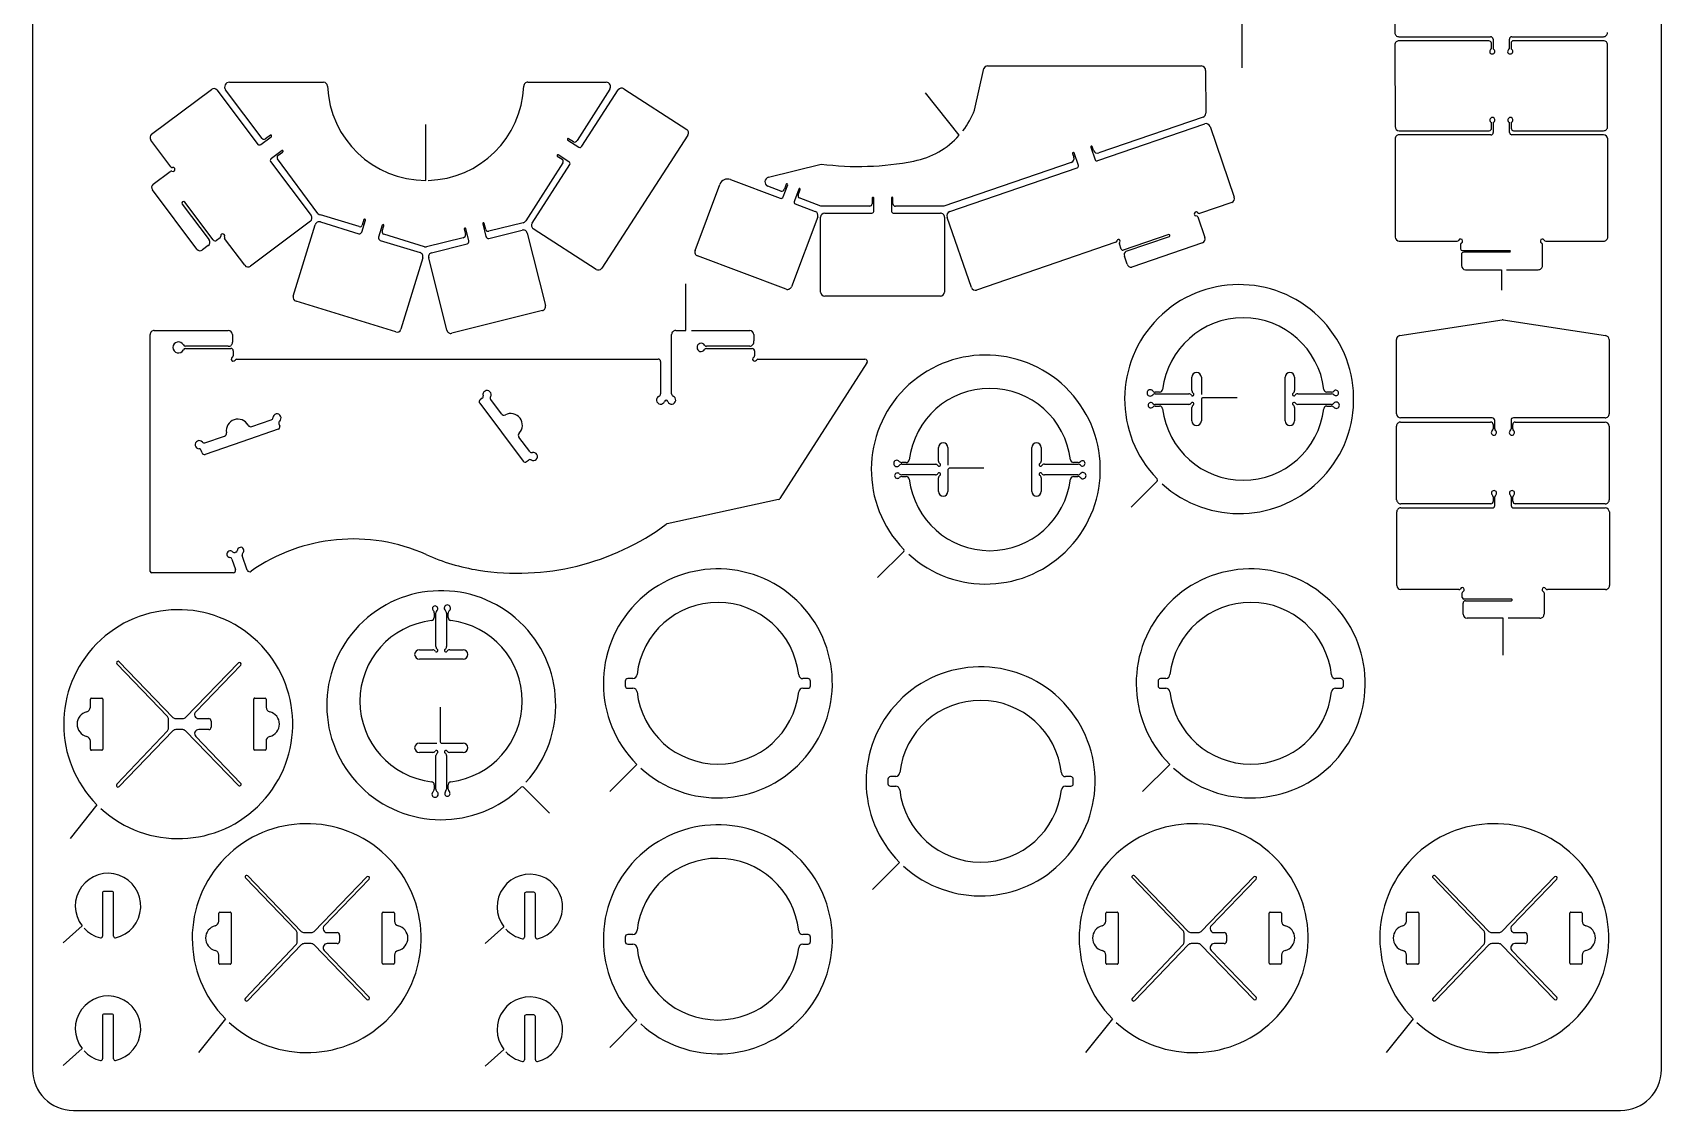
# Model space of a CAD drawing. Extents: x 0 to 199, y 0 to 282.
# Drawn here: x 0 to 199.2, y 0 to 131.8 of the extents above; entities that cross this region are included whole.
import ezdxf

# ---------------------------------------------------------------- set-up
doc = ezdxf.new("R2010")
doc.units = 0
doc.layers.add('WHITE', color=7, linetype='CONTINUOUS')

msp = doc.modelspace()

# ---------------------------------------------------------------- linework, layer by layer
at = {"layer": 'WHITE', "color": 7, "linetype": 'CONTINUOUS'}
for p, q in [((199.15, 5), (199.15, 280.862)), ((0, 276.862), (0, 5)), ((166.545, 140.875), (166.56, 131.804)), ((147.838, 133.62), (147.838, 127.501)), ((166.562, 130.304), (166.577, 120.304)), ((167.06, 131.305), (178.261, 131.305)), ((178.062, 130.805), (167.062, 130.805)), ((178.363, 129.805), (178.362, 130.506)), ((178.561, 131.006), (178.563, 129.805)), ((180.563, 129.805), (180.561, 131.005)), ((180.762, 130.505), (180.763, 129.805)), ((180.861, 131.305), (192.06, 131.305)), ((192.062, 130.805), (181.062, 130.805)), ((192.577, 120.306), (192.562, 130.306)), ((116.768, 127.728), (142.922, 127.728)), ((24.059, 125.728), (35.569, 125.728)), ((60.549, 125.728), (70.139971, 125.727253)), ((115.173, 122.323), (116.3, 127.403)), ((143.422, 127.153), (143.446, 121.939)), ((14.554, 119.368), (21.874, 124.858)), ((22.574, 124.758), (27.539, 118.138)), ((28.054, 118.868), (23.599, 124.808)), ((70.559, 124.881), (66.567, 118.612)), ((67.15, 117.909), (71.604296, 124.793457)), ((72.296, 124.941), (79.976, 119.972)), ((113.301704, 119.247264), (109.179, 124.439)), ((48.074, 113.728), (48.074, 120.546)), ((130.257805, 116.150374), (143.325, 120.641)), ((143.109, 121.466), (130.355, 117.082)), ((143.961, 120.331), (146.93, 111.676)), ((167.077, 119.805), (178.08, 119.805)), ((178.38, 120.105), (178.381, 120.805)), ((178.581, 120.805), (178.579, 119.605)), ((180.579, 119.606), (180.581, 120.805)), ((180.781, 120.805), (180.78, 120.106)), ((181.08, 119.805), (192.077, 119.805)), ((16.912, 115.39), (14.454, 118.668)), ((27.913501, 118.138499), (29.154, 119.068)), ((29.093729, 119.273921), (28.474, 118.808)), ((65.432, 118.663), (66.797, 117.78)), ((66.129, 118.45), (65.542, 118.83)), ((80.125, 119.28), (69.587, 102.993)), ((129.368, 117.8), (129.897, 116.263)), ((129.72, 117.392), (129.558, 117.865)), ((166.579, 118.804), (166.594, 106.804)), ((178.279, 119.305), (167.079, 119.305)), ((192.079, 119.305), (180.879, 119.305)), ((192.594, 106.806), (192.579, 118.806)), ((29.098579, 116.05777), (34.064, 109.438)), ((30.503729, 117.393921), (29.204, 116.418)), ((34.879, 109.666), (29.944, 116.348)), ((30.004, 116.768), (30.564, 117.188)), ((64.832, 115.895), (60.29, 108.774)), ((61.067, 108.506), (65.697, 115.662)), ((64.156, 116.69), (64.743, 116.31)), ((65.568, 116.014), (64.265, 116.857)), ((89.98, 114.117), (96.422, 115.728)), ((126.998, 115.928), (111.422, 110.578)), ((127.146, 117.036), (127.308412, 116.562799)), ((127.862433, 115.563798), (127.335, 117.101)), ((14.754, 113.268), (16.831, 114.826)), ((85.318, 113.828), (91.392, 111.55)), ((112.129, 109.918), (127.729, 115.28)), ((20.084, 105.328), (14.654, 112.568)), ((80.994, 105.144), (84.030672, 113.242123)), ((91.503, 112.417), (89.898756, 113.018383)), ((91.778, 111.726), (92.322, 113.178)), ((92.135, 113.248), (91.91506, 112.663237)), ((93.68, 112.669), (93.136, 111.216)), ((93.622, 111.943), (93.867, 112.599)), ((96.395, 110.582), (93.727, 111.583)), ((102.647, 111.578), (102.647, 110.878)), ((102.84686, 110.02798), (102.847, 111.578)), ((104.997, 111.578), (104.997, 110.028)), ((105.197, 110.878), (105.197, 111.578)), ((18.303586, 110.83644), (21.588586, 106.45644)), ((22.083, 106.453), (18.618, 111.073)), ((39.935, 108.074), (35.192, 109.533)), ((93.241, 110.857), (95.699, 109.935)), ((102.347, 110.578), (96.395, 110.582)), ((96.847, 109.728), (102.622, 109.728)), ((105.221858, 109.727021), (110.997, 109.728)), ((111.422, 110.578), (105.497, 110.578)), ((146.62, 111.041), (142.675, 109.685)), ((33.964, 108.738), (26.644, 103.248)), ((31.877, 99.567), (34.568, 108.313)), ((35.193, 108.644), (39.876, 107.203)), ((40.250086, 107.40128), (40.707, 108.883)), ((40.516, 108.941), (40.309719, 108.272087)), ((42.762, 108.25), (42.306, 106.769)), ((42.747, 107.522), (42.953, 108.191)), ((52.776, 107.786), (52.946, 107.107)), ((53.345059, 106.329764), (52.97, 107.834)), ((55.037762, 108.427941), (55.432, 106.852)), ((55.42, 107.725), (55.232, 108.477)), ((59.99, 108.558), (55.784, 107.507)), ((55.796, 106.634), (59.871, 107.652)), ((68.896, 102.845), (61.215249, 107.813839)), ((95.991, 109.291), (92.779, 100.725)), ((96.347, 100.078), (96.347, 109.228)), ((111.497, 109.228), (111.497, 100.078)), ((114.789, 100.628), (111.839, 109.21)), ((142.471, 109.268), (143.339412, 106.740799)), ((21.488586, 105.75644), (20.784, 105.228)), ((22.921, 106.706), (22.503, 106.393)), ((25.944, 103.348), (23.485, 106.625)), ((42.504, 106.394), (47.38, 104.894)), ((47.903, 105.622), (42.946, 107.147)), ((52.655, 106.725), (48.172, 105.615)), ((48.792, 104.883), (53.128, 105.967)), ((60.477, 107.288), (62.695764, 98.411941)), ((132.456, 106.172), (115.423799, 100.317588)), ((133.099, 105.309), (132.871873, 105.96761)), ((138.908917, 107.095331), (133.353, 105.185)), ((133.71307, 105.060813), (138.98507, 106.873813)), ((143.029, 106.106), (134.387928, 103.135215)), ((167.094, 106.305), (174.192, 106.305)), ((174.596, 105.902), (174.597, 105.355)), ((184.6, 103.306), (184.596, 105.902)), ((184.998, 106.305), (192.094, 106.305)), ((47.711, 104.269), (45.02, 95.523)), ((50.648, 95.4), (48.428, 104.276)), ((92.135, 100.432), (81.286, 104.5)), ((133.836, 103.474), (133.49707, 104.458813)), ((174.698, 104.655), (174.7, 103.304)), ((174.797, 105.155), (180.597, 105.155)), ((180.597, 104.955), (174.998, 104.955)), ((175.2, 102.805), (179.601, 102.805)), ((179.601, 102.805), (179.608, 100.293)), ((180.201, 102.805), (184.1, 102.805)), ((79.872, 95.372), (79.872, 101.062)), ((110.997, 99.578), (96.847, 99.578)), ((44.395, 95.192), (32.208, 98.942)), ((62.332, 97.805), (51.254, 95.036)), ((167.171, 94.749), (179.667, 96.671)), ((179.819, 96.671), (192.323, 94.748)), ((14.384, 65.922), (14.384, 94.872)), ((14.884, 95.372), (23.934, 95.372)), ((24.434, 94.872), (24.434, 93.939951)), ((78.134, 87.61362), (78.134, 94.872)), ((78.634, 95.372), (79.872, 95.372)), ((80.572, 95.372), (87.684, 95.372)), ((88.184, 94.872), (88.184, 94.089951)), ((166.762, 85.182), (166.747, 94.254)), ((192.747, 94.255), (192.762, 85.184)), ((23.934, 93.439951), (18.703229, 93.439951)), ((18.703229, 93.172), (24.234, 93.172)), ((24.534, 92.872), (24.532905, 92.275)), ((24.937, 91.872), (76.484, 91.872)), ((87.684, 93.439951), (82.414593, 93.439951)), ((82.414593, 93.172), (87.984, 93.172)), ((88.284, 92.872), (88.282905, 92.275)), ((88.687, 91.872), (101.764, 91.872)), ((76.784, 91.572), (76.784, 87.61362)), ((102.016, 91.409), (91.379912, 74.821057)), ((141.747883, 88.024329), (141.747883, 89.663329)), ((142.897883, 89.663329), (142.897883, 87.538329)), ((153.147883, 84.313329), (153.147883, 89.663329)), ((154.297883, 89.663329), (154.297883, 88.024329)), ((137.796883, 87.838329), (137.256316, 87.838329)), ((137.256316, 87.638329), (141.361883, 87.638329)), ((154.683883, 87.638329), (158.805632, 87.638329)), ((158.805696, 87.838367), (158.249883, 87.838329)), ((54.664, 86.482), (59.974, 79.402)), ((54.970704, 87.087028), (54.724, 86.902)), ((57.334, 85.172), (56.008972, 86.938704)), ((141.361883, 86.338329), (137.240134, 86.338329)), ((137.240134, 86.138329), (137.796883, 86.138329)), ((141.747883, 84.313329), (141.747883, 85.952329)), ((142.897883, 86.988329), (142.897883, 84.313329)), ((147.297883, 87.138329), (143.047883, 87.138329)), ((154.297883, 85.952329), (154.297883, 84.313329)), ((158.78945, 86.338329), (154.683883, 86.338329)), ((158.249883, 86.138329), (158.78945, 86.138329)), ((26.808884, 83.617338), (29.181204, 84.432493)), ((30.123675, 83.972158), (30.224026, 83.680249)), ((166.779, 74.682), (166.765, 83.682)), ((178.463, 84.683), (167.262, 84.683)), ((167.265, 84.183), (178.264, 84.183)), ((178.564, 83.884), (178.564759, 83.351983)), ((178.764719, 83.351501), (178.763, 84.384)), ((180.763, 84.383), (180.764718, 83.352021)), ((180.964759, 83.351538), (180.964, 83.883)), ((192.262, 84.683), (181.063, 84.683)), ((181.264, 84.183), (192.265, 84.183)), ((192.765, 83.684), (192.779, 74.684)), ((21.079793, 81.647514), (23.453, 82.463)), ((25.569691, 81.763893), (21.101155, 80.227089)), ((30.0378, 83.298997), (25.569691, 81.763893)), ((60.788877, 80.565183), (59.463, 82.332)), ((20.719883, 80.413249), (20.619527, 80.705173)), ((110.769177, 79.409392), (110.769177, 81.048392)), ((111.919177, 81.048392), (111.919177, 78.923392)), ((122.169177, 75.698392), (122.169177, 81.048392)), ((123.319177, 81.048392), (123.319177, 79.409392)), ((60.394, 79.342), (60.640704, 79.527028)), ((110.383177, 77.723392), (106.261428, 77.723392)), ((106.818177, 79.223392), (106.27761, 79.223392)), ((106.27761, 79.023392), (110.383177, 79.023392)), ((111.919177, 78.373392), (111.919177, 75.698392)), ((116.319177, 78.523392), (112.069177, 78.523392)), ((123.705177, 79.023392), (127.826926, 79.023392)), ((127.810744, 77.723392), (123.705177, 77.723392)), ((127.82699, 79.223431), (127.271177, 79.223392)), ((106.261428, 77.523392), (106.818177, 77.523392)), ((110.769177, 75.698392), (110.769177, 77.337392)), ((123.319177, 77.337392), (123.319177, 75.698392)), ((127.271177, 77.523392), (127.810744, 77.523392)), ((134.300883, 73.765329), (137.483287, 76.947733)), ((91.201, 74.693), (77.591, 71.736)), ((178.282, 74.183), (167.279, 74.183)), ((178.582759, 75.014016), (178.582, 74.483)), ((178.781, 73.983), (178.782719, 75.014499)), ((180.782718, 75.013979), (180.781, 73.984)), ((180.982, 74.484), (180.982759, 75.014463)), ((192.279, 74.183), (181.282, 74.183)), ((166.797, 64.182), (166.782, 73.182)), ((167.282, 73.683), (178.481, 73.683)), ((181.081, 73.683), (192.282, 73.683)), ((192.782, 73.184), (192.797, 64.184)), ((24.838756, 68.257807), (24.758244, 68.230193)), ((26.257, 66.078), (25.642634, 67.864907)), ((103.322177, 65.150392), (106.504581, 68.332797)), ((24.523, 65.746), (14.584, 65.722)), ((24.365714, 67.426935), (24.807, 66.144)), ((174.394, 63.683), (167.297, 63.683)), ((174.799, 62.733), (174.798, 63.28)), ((174.902, 60.682), (174.9, 62.033)), ((180.799, 62.532995), (174.999, 62.533)), ((175.2, 62.333), (180.8, 62.333)), ((184.798, 63.28), (184.802, 60.684)), ((192.297, 63.683), (185.201, 63.683)), ((49.114096, 60.836896), (49.114134, 60.281083)), ((49.314134, 56.715083), (49.314134, 60.836832)), ((50.614134, 60.82065), (50.614134, 56.715083)), ((50.814134, 60.281083), (50.814134, 60.82065)), ((179.803, 60.183), (175.402, 60.183)), ((179.811, 55.672), (179.803, 60.183)), ((184.302, 60.183), (180.403, 60.183)), ((47.289134, 56.329083), (48.928134, 56.329083)), ((51.000134, 56.329083), (52.639134, 56.329083)), ((16.498872, 48.157412), (10.310872, 54.593412)), ((10.587746, 54.863634), (17.140304, 48.066989)), ((18.713691, 48.057587), (25.158872, 54.732412)), ((25.442907, 54.450715), (19.949642, 48.761724)), ((52.639134, 55.179083), (47.289134, 55.179083)), ((72.461, 52.502212), (72.461, 51.932212)), ((73.408845, 52.802212), (72.761, 52.802212)), ((94.811, 52.802212), (94.16356, 52.802213)), ((95.111038, 51.932228), (95.111, 52.502212)), ((137.610549, 52.502212), (137.610549, 51.932212)), ((138.558394, 52.802212), (137.910549, 52.802212)), ((159.960549, 52.802212), (159.313109, 52.802213)), ((160.260587, 51.932228), (160.260549, 52.502212)), ((7.061872, 49.302412), (7.061872, 50.289412)), ((7.186872, 50.414412), (8.456872, 50.414412)), ((8.581872, 50.289412), (8.581872, 44.189412)), ((27.031872, 44.189412), (27.031872, 50.289412)), ((27.156872, 50.414412), (28.426872, 50.414412)), ((28.551872, 50.289412), (28.551872, 49.302412)), ((72.761, 51.632212), (73.408845, 51.632212)), ((94.16356, 51.632212), (94.811038, 51.632212)), ((137.910549, 51.632212), (138.558394, 51.632212)), ((159.313109, 51.632212), (159.960587, 51.632212)), ((16.631872, 46.763478), (16.631872, 47.828412)), ((17.49934, 47.914021), (18.371872, 47.912412)), ((20.309329, 47.914412), (21.531872, 47.914412)), ((49.814134, 49.329083), (49.814134, 45.079083)), ((10.310872, 39.884412), (16.49505, 46.419819)), ((17.139393, 46.410527), (10.596051, 39.603887)), ((18.358872, 46.562412), (17.500782, 46.564014)), ((25.158872, 39.746412), (18.700872, 46.417412)), ((21.531872, 46.564412), (20.314626, 46.564412)), ((21.831872, 47.614412), (21.831872, 46.864412)), ((7.061872, 44.189412), (7.061872, 45.175412)), ((8.456872, 44.064412), (7.186872, 44.064412)), ((19.954197, 45.717871), (25.435746, 40.016634)), ((28.426872, 44.064412), (27.156872, 44.064412)), ((28.551872, 45.175412), (28.551872, 44.189412)), ((47.289134, 44.929083), (49.414134, 44.929083)), ((49.964134, 44.929083), (52.639134, 44.929083)), ((48.928134, 43.779083), (47.289134, 43.779083)), ((49.314134, 39.287516), (49.314134, 43.393083)), ((50.614134, 43.393083), (50.614134, 39.271333)), ((52.639134, 43.779083), (51.000134, 43.779083)), ((73.88683, 42.31783), (70.563, 38.995)), ((139.036379, 42.31783), (135.712549, 38.995)), ((104.581817, 40.519813), (104.581817, 39.949813)), ((105.529661, 40.819813), (104.881817, 40.819813)), ((126.931817, 40.819813), (126.284377, 40.819813)), ((127.231854, 39.949829), (127.231816, 40.519813)), ((49.114134, 39.828083), (49.114134, 39.287516)), ((50.814134, 39.271333), (50.814134, 39.828083)), ((63.187134, 36.332083), (60.00473, 39.514487)), ((104.881817, 39.649813), (105.529661, 39.649813)), ((126.284377, 39.649812), (126.931854, 39.649813)), ((7.865567, 37.381109), (4.582872, 33.239412)), ((106.007646, 30.33543), (102.683817, 27.012601)), ((32.209, 21.988), (26.021, 28.424)), ((26.297874, 28.694223), (32.850432, 21.897578)), ((34.423819, 21.888175), (40.869, 28.563)), ((41.153034, 28.281303), (35.65977, 22.592312)), ((140.652634, 21.988), (134.464634, 28.424)), ((134.741508, 28.694223), (141.294066, 21.897578)), ((142.867453, 21.888175), (149.312634, 28.563)), ((149.596668, 28.281303), (144.103404, 22.592312)), ((177.411902, 21.988), (171.223902, 28.424)), ((171.500776, 28.694223), (178.053334, 21.897578)), ((179.626721, 21.888175), (186.071902, 28.563)), ((186.355936, 28.281303), (180.862672, 22.592312)), ((8.549, 26.589), (8.549, 21.298)), ((9.699, 26.789), (8.749, 26.789)), ((9.899, 21.298), (9.899, 26.589)), ((60.128538, 26.474), (60.128538, 21.183)), ((61.278538, 26.674), (60.328538, 26.674)), ((61.478538, 21.183), (61.478538, 26.474)), ((22.772, 23.133), (22.772, 24.12)), ((22.897, 24.245), (24.167, 24.245)), ((24.292, 24.12), (24.292, 18.02)), ((42.742, 18.02), (42.742, 24.12)), ((42.867, 24.245), (44.137, 24.245)), ((44.262, 24.12), (44.262, 23.133)), ((131.215634, 23.133), (131.215634, 24.12)), ((131.340634, 24.245), (132.610634, 24.245)), ((132.735634, 24.12), (132.735634, 18.02)), ((151.185634, 18.02), (151.185634, 24.12)), ((151.310634, 24.245), (152.580634, 24.245)), ((152.705634, 24.12), (152.705634, 23.133)), ((167.974902, 23.133), (167.974902, 24.12)), ((168.099902, 24.245), (169.369902, 24.245)), ((169.494902, 24.12), (169.494902, 18.02)), ((187.944902, 18.02), (187.944902, 24.12)), ((188.069902, 24.245), (189.339902, 24.245)), ((189.464902, 24.12), (189.464902, 23.133)), ((3.737, 20.51), (6.055, 22.557)), ((55.316538, 20.395), (57.634538, 22.442)), ((26.021, 13.715), (32.205178, 20.250407)), ((32.84952, 20.241115), (26.306179, 13.434475)), ((32.342, 20.594067), (32.342, 21.659)), ((33.209468, 21.744609), (34.082, 21.743)), ((34.069, 20.393), (33.21091, 20.394602)), ((40.869, 13.577), (34.411, 20.248)), ((36.019457, 21.745), (37.242, 21.745)), ((37.242, 20.395), (36.024754, 20.395)), ((37.542, 21.445), (37.542, 20.695)), ((72.461, 21.207732), (72.461, 20.637732)), ((73.408845, 21.507732), (72.761, 21.507732)), ((72.761, 20.337732), (73.408845, 20.337732)), ((94.811, 21.507732), (94.16356, 21.507733)), ((94.16356, 20.337732), (94.811038, 20.337732)), ((95.111038, 20.637748), (95.111, 21.207732)), ((134.464634, 13.715), (140.648811, 20.250407)), ((141.293154, 20.241115), (134.749813, 13.434475)), ((140.785634, 20.594067), (140.785634, 21.659)), ((141.653101, 21.744609), (142.525634, 21.743)), ((142.512634, 20.393), (141.654544, 20.394602)), ((149.312634, 13.577), (142.854634, 20.248)), ((144.463091, 21.745), (145.685634, 21.745)), ((145.685634, 20.395), (144.468388, 20.395)), ((145.985634, 21.445), (145.985634, 20.695)), ((171.223902, 13.715), (177.408079, 20.250407)), ((178.052422, 20.241115), (171.509081, 13.434475)), ((177.544902, 20.594067), (177.544902, 21.659)), ((178.412369, 21.744609), (179.284902, 21.743)), ((179.271902, 20.393), (178.413812, 20.394602)), ((186.071902, 13.577), (179.613902, 20.248)), ((181.222359, 21.745), (182.444902, 21.745)), ((182.444902, 20.395), (181.227656, 20.395)), ((182.744902, 21.445), (182.744902, 20.695)), ((22.772, 18.02), (22.772, 19.006)), ((35.664325, 19.548459), (41.145874, 13.847223)), ((44.262, 19.006), (44.262, 18.02)), ((131.215634, 18.02), (131.215634, 19.006)), ((144.107958, 19.548459), (149.589508, 13.847223)), ((152.705634, 19.006), (152.705634, 18.02)), ((167.974902, 18.02), (167.974902, 19.006)), ((180.867226, 19.548459), (186.348776, 13.847223)), ((189.464902, 19.006), (189.464902, 18.02)), ((24.167, 17.895), (22.897, 17.895)), ((44.137, 17.895), (42.867, 17.895)), ((132.610634, 17.895), (131.340634, 17.895)), ((152.580634, 17.895), (151.310634, 17.895)), ((169.369902, 17.895), (168.099902, 17.895)), ((189.339902, 17.895), (188.069902, 17.895)), ((8.549, 11.589), (8.549, 6.298)), ((9.699, 11.789), (8.749, 11.789)), ((9.899, 6.298), (9.899, 11.589)), ((23.575694, 11.211697), (20.293, 7.07)), ((60.128538, 11.474), (60.128538, 6.183)), ((61.278538, 11.674), (60.328538, 11.674)), ((61.478538, 6.183), (61.478538, 11.474)), ((73.88683, 11.02335), (70.563, 7.70052)), ((132.019328, 11.211697), (128.736634, 7.07)), ((168.778596, 11.211697), (165.495902, 7.07)), ((3.737, 5.51), (6.055, 7.557)), ((55.316538, 5.395), (57.634538, 7.442)), ((5, 0), (194.15, 0))]:
    msp.add_line(p, q, dxfattribs=at)
for centre, radius, start, end in [((167.034522, 131.779472), 0.475155, 177.04097, 273.073736), ((192.06, 131.805), 0.5, 270, 0.114591), ((167.062, 130.305), 0.5, 90, 180.114591), ((178.016414, 130.45926), 0.348732, 7.702391, 82.488914), ((178.463, 129.505), 0.316228, 108.434949, 71.565051), ((178.261002, 131.005), 0.3, 0.190986, 90.000318), ((180.663, 129.505), 0.316228, 108.434949, 71.565051), ((180.890837, 130.975163), 0.331184, 95.16886, 174.83114), ((181.062, 130.505), 0.3, 90, 180), ((192.064281, 130.307284), 0.497721, 359.852163, 90.262543), ((116.757677, 127.243404), 0.484705, 88.779705, 160.775958), ((142.883931, 127.190005), 0.53934, 356.065765, 85.952409), ((24.052373, 125.156314), 0.571725, 89.335817, 217.53408), ((35.568016, 125.227601), 0.5004, 2.336318, 89.887345), ((60.524457, 125.25357), 0.475064, 87.038697, 180.67388), ((70.119, 125.19), 0.537663, 324.920679, 87.764682), ((22.174, 124.458), 0.5, 36.869898, 126.869898), ((48.058016, 125.727594), 11.999604, 182.290576, 270.076319), ((48.05807, 125.728943), 12.000997, 271.489399, 357.703161), ((72.024, 124.521), 0.500384, 57.072137, 147.009791), ((105.529903, 126.066873), 10.344366, 322.649104, 338.781606), ((142.945702, 121.938897), 0.500298, 289.050495, 0), ((79.704705, 119.551544), 0.500384, 327.134299, 57.16828), ((143.488, 120.168), 0.500298, 19.014406, 109.014406), ((167.104657, 120.332714), 0.528438, 183.11483, 266.999877), ((178.08, 120.105), 0.3, 270, 0), ((178.481, 121.105), 0.316228, 288.434949, 251.565051), ((178.325172, 119.558828), 0.257993, 259.690548, 10.309452), ((180.681, 121.105), 0.316228, 288.434949, 251.565051), ((180.878998, 119.605), 0.3, 179.809014, 270.000318), ((181.084405, 120.109392), 0.304423, 180.638355, 269.170977), ((192.077, 120.305), 0.5, 270, 0.114591), ((14.854, 118.968), 0.5, 126.869898, 216.869898), ((27.726, 118.326), 0.265166, 225.152788, 315), ((28.294, 119.048), 0.3, 216.869898, 306.869898), ((29.124, 119.171), 0.10728, 286.238842, 106.38954), ((65.487, 118.7465), 0.099986, 56.627798, 236.627798), ((66.267, 118.75), 0.330218, 245.29757, 335.29757), ((66.909, 118.021), 0.265754, 245.07428, 335.07428), ((105.877893, 125.871171), 9.949327, 280.845036, 318.25901), ((129.475714, 117.795337), 0.107815, 40.251155, 177.52102), ((167.079, 118.805), 0.5, 90, 180.114591), ((192.051818, 118.777762), 0.527938, 3.066053, 87.048654), ((29.332, 116.185), 0.265844, 118.782467, 208.593228), ((30.184, 116.528), 0.3, 126.869898, 216.869898), ((30.534, 117.291), 0.10728, 286.238842, 106.38954), ((64.220355, 116.767068), 0.100404, 63.598974, 230.13649), ((64.58, 116.058), 0.300122, 327.104185, 57.104185), ((65.456822, 115.773618), 0.264847, 335.074256, 65.179219), ((100.953, 150.456), 35.022335, 262.566547, 281.190581), ((126.835, 116.401), 0.500298, 289.014406, 18.868999), ((127.250329, 117.039919), 0.104403, 35.806603, 182.151157), ((127.653, 115.489), 0.222389, 289.983107, 19.653824), ((130.192894, 117.555307), 0.500298, 199.051616, 288.906143), ((130.134, 116.388), 0.267944, 207.808337, 297.519892), ((16.950552, 114.665226), 0.200352, 63.163587, 126.634598), ((17.071273, 115.510963), 0.2, 217.215448, 280.562697), ((17.153, 115.068), 0.25044, 243.434949, 100.366323), ((84.967, 112.892), 0.999648, 69.443955, 159.49764), ((90.111, 113.555), 0.577066, 103.12113, 248.420094), ((15.054, 112.868), 0.5, 126.869898, 216.869898), ((91.497, 111.831), 0.299977, 249.51102, 339.51102), ((91.586, 112.746), 0.339308, 255.840892, 345.882081), ((92.2285, 113.213), 0.099836, 339.47754, 159.47754), ((93.85477, 111.815579), 0.265364, 151.303125, 241.217284), ((93.7735, 112.634), 0.099836, 339.47754, 159.47754), ((102.747, 111.553), 0.103078, 14.036243, 165.963757), ((105.097, 111.564), 0.100975, 7.96961, 172.03039), ((146.456693, 111.513894), 0.500298, 289.051616, 18.906143), ((18.460793, 110.95472), 0.196734, 36.957268, 216.957268), ((35.240072, 110.080937), 0.550042, 228.970676, 264.986092), ((93.36735, 111.08881), 0.264008, 151.199108, 241.407083), ((95.523, 109.467), 0.5, 339.390307, 69.390307), ((96.858752, 109.216248), 0.511887, 91.315514, 178.684486), ((102.322166, 110.902834), 0.325782, 274.371897, 355.628103), ((102.585, 109.99), 0.2646, 278.038233, 8.252529), ((105.26, 109.99), 0.265731, 171.77842, 261.747471), ((105.484329, 110.865329), 0.287609, 177.474997, 272.525003), ((110.998731, 109.229731), 0.498272, 359.800941, 90.199059), ((112.338, 109.419), 0.541001, 112.725772, 202.725772), ((142.269, 109.625), 0.25032, 45.323702, 262.647621), ((142.654953, 109.929078), 0.2449, 210.985069, 274.695339), ((33.664, 109.138), 0.5, 306.869898, 36.869898), ((35.046, 108.166), 0.500093, 72.905694, 162.905694), ((40.023, 108.361), 0.300188, 252.953402, 342.7711), ((40.6115, 108.912), 0.099806, 343.108304, 163.108304), ((42.8575, 108.2205), 0.099952, 342.834054, 162.834054), ((52.873, 107.81), 0.099925, 13.897176, 193.897176), ((55.135, 108.452), 0.10017, 14.452428, 193.897176), ((55.711, 107.798), 0.300017, 194.082562, 284.082562), ((59.992, 107.167), 0.499866, 14.008443, 104.008443), ((59.868627, 109.042907), 0.499866, 284.052501, 327.455273), ((61.487, 108.234), 0.500384, 147.072137, 237.106098), ((142.26627, 109.133588), 0.24491, 33.286311, 96.871997), ((21.188586, 106.15644), 0.5, 306.869898, 36.869898), ((22.323, 106.633), 0.3, 216.869898, 306.869898), ((22.801, 106.866), 0.2, 306.869898, 10.356026), ((23.243404, 106.945806), 0.249546, 333.638712, 190.121192), ((23.645774, 106.744552), 0.200352, 153.163587, 216.634598), ((39.964, 107.489), 0.299232, 252.897271, 342.953402), ((42.591717, 106.680087), 0.299232, 162.714234, 252.953874), ((43.034, 107.434), 0.300188, 162.953402, 252.953402), ((48.05003, 106.099991), 0.500093, 252.902158, 284.116578), ((52.609018, 107.061867), 0.339991, 277.772814, 7.628328), ((53.055, 106.257), 0.299047, 284.129181, 14.082562), ((55.723, 106.925), 0.300017, 194.082562, 284.082562), ((132.390686, 106.360892), 0.199865, 289.073953, 352.561505), ((132.781, 106.31), 0.193752, 315.41821, 172.58135), ((133.061, 106.033), 0.200112, 135.202458, 199.072554), ((138.946994, 106.984572), 0.117121, 288.971755, 108.971754), ((142.866, 106.579), 0.500298, 289.014406, 18.868999), ((167.112336, 106.823374), 0.518698, 182.140522, 267.974184), ((174.192, 106.505), 0.2, 270, 333.563127), ((174.594811, 106.304407), 0.249994, 296.664491, 153.499011), ((174.795905, 105.901953), 0.199905, 116.40646, 179.986467), ((184.595, 106.305), 0.249994, 26.360058, 243.639942), ((184.395004, 105.900776), 0.201, 0.348886, 63.719406), ((185.0142, 106.530953), 0.226533, 210.493727, 265.899199), ((192.094, 106.805), 0.5, 270, 0.114591), ((20.484, 105.628), 0.5, 216.869898, 306.869898), ((47.233, 104.416), 0.500093, 342.905694, 72.905694), ((48.912764, 104.397941), 0.499866, 103.980589, 194.119664), ((81.462, 104.968), 0.5, 159.390307, 249.390307), ((133.288, 105.374), 0.199865, 198.97888, 288.97888), ((133.906639, 104.651608), 0.452678, 115.315915, 205.207708), ((174.797, 105.355), 0.2, 180, 270), ((174.998, 104.655), 0.3, 90, 180), ((180.597, 105.055), 0.1, 270, 90), ((26.344, 103.648), 0.5, 216.869898, 306.869898), ((69.167295, 103.265456), 0.500384, 237.168213, 327.009976), ((134.277899, 103.573449), 0.452951, 192.68301, 280.442998), ((134.324, 103.325), 0.200262, 280.356026, 288.615692), ((175.23765, 103.342726), 0.539043, 184.119821, 265.994885), ((184.1, 103.305), 0.5, 270, 0.114591), ((92.310671, 100.900123), 0.5, 249.430543, 339.497579), ((96.87659, 100.10759), 0.530416, 183.198007, 266.801993), ((110.95723, 100.11777), 0.541233, 274.213939, 355.786061), ((115.262, 100.791), 0.500298, 199.014406, 288.868999), ((147.522883, 86.987329), 13.999541, 227.660513, 224.192964), ((32.355, 99.42), 0.500093, 162.905694, 252.905694), ((62.211, 98.29), 0.499866, 284.008443, 14.119603), ((148.022883, 86.990812), 9.925098, 6.813637, 173.185677), ((179.743, 96.177), 0.499812, 81.253838, 98.746162), ((14.861079, 94.894921), 0.477629, 87.249382, 182.750618), ((17.826853, 93.305975), 0.677942, 26.344286, 333.655714), ((18.703229, 93.739951), 0.3, 206.344286, 270), ((23.917155, 94.855155), 0.517119, 1.866701, 88.133299), ((23.96989, 93.90406), 0.465495, 265.578022, 4.421978), ((44.542, 95.67), 0.500093, 252.905694, 342.905694), ((51.133, 95.521), 0.499866, 194.008443, 284.008443), ((78.632825, 94.873175), 0.498826, 89.865034, 180.134966), ((81.73947, 93.305975), 0.502574, 32.733315, 327.266685), ((87.609, 94.014951), 0.579871, 277.431408, 7.431408), ((87.646005, 94.834005), 0.539336, 4.039759, 85.960241), ((167.246811, 94.254971), 0.499812, 98.724245, 180.111306), ((192.247, 94.253809), 0.500001, 0.136515, 81.257219), ((18.703229, 92.872), 0.3, 90, 153.655714), ((24.250757, 92.888757), 0.283738, 356.614262, 93.385738), ((24.534, 91.872), 0.25044, 116.565051, 333.639942), ((24.333, 92.275), 0.199905, 296.436873, 0), ((24.976261, 91.609911), 0.265013, 98.519666, 145.293604), ((76.516908, 91.604908), 0.269111, 352.975955, 97.024045), ((82.414593, 93.739951), 0.3, 212.733315, 270), ((82.414593, 92.872), 0.3, 90, 147.266685), ((87.961006, 92.849006), 0.323811, 4.072019, 85.927981), ((88.284, 91.872), 0.25044, 116.565051, 333.639942), ((88.083, 92.275), 0.199905, 296.436873, 0), ((88.670803, 91.698986), 0.173771, 84.651831, 159.161439), ((101.763921, 91.571878), 0.300122, 327.131836, 89.984988), ((116.544177, 78.372392), 13.999541, 227.660513, 224.192964), ((142.322883, 89.663329), 0.575, 0, 180), ((153.722883, 89.663329), 0.575, 0, 180), ((55.564, 87.532), 0.5, 328.894211, 194.845585), ((117.044177, 78.375876), 9.925098, 6.813637, 173.185677), ((136.650883, 87.738329), 0.385206, 39.551774, 320.448226), ((137.256316, 88.238329), 0.4, 219.551774, 270), ((137.256316, 87.238329), 0.4, 90, 140.448226), ((137.795592, 88.213327), 0.375, 270.197188, 353.126408), ((141.32798, 87.200244), 0.439394, 37.433975, 85.574748), ((141.825162, 87.560319), 0.175026, 212.093173, 57.83735), ((142.123883, 88.023329), 0.376001, 179.847618, 236.860836), ((154.220876, 87.561051), 0.175026, 122.094175, 327.83644), ((153.782538, 88.099079), 0.520738, 311.543162, 351.746914), ((154.683883, 87.262329), 0.376, 90, 146.860836), ((158.314336, 88.285658), 0.451949, 195.046782, 261.800961), ((158.805632, 87.238329), 0.4, 43.264269, 90), ((158.805669, 88.238367), 0.4, 270.00397, 316.731586), ((159.336883, 87.738329), 0.329539, 223.264269, 136.731586), ((54.904, 86.662), 0.3, 126.869898, 216.869898), ((54.790704, 87.327028), 0.3, 306.869898, 14.845585), ((56.248972, 87.118704), 0.3, 148.89421, 216.869898), ((76.784, 86.872), 0.5, 112.024313, 337.975687), ((76.484, 87.61362), 0.3, 292.024313, 0), ((77.45914, 86.621579), 0.220783, 15.907814, 163.441718), ((78.134, 86.872), 0.5, 202.322109, 67.975687), ((78.434, 87.61362), 0.3, 180, 247.975687), ((136.708883, 86.238329), 0.329539, 43.26426, 316.73574), ((137.240134, 86.738329), 0.4, 223.26426, 270), ((137.240134, 85.738329), 0.4, 90, 136.73574), ((137.792245, 85.758577), 0.37978, 7.37527, 89.300317), ((148.022734, 86.989569), 9.924519, 186.841499, 353.1594), ((141.362875, 86.713329), 0.375001, 269.848426, 326.861497), ((141.823883, 86.413329), 0.175026, 302.872909, 147.127091), ((142.120014, 85.953234), 0.372132, 122.716498, 180.139318), ((143.063529, 86.972683), 0.166383, 95.395708, 174.604292), ((154.222883, 86.413329), 0.175026, 32.872909, 237.127091), ((153.922883, 85.952322), 0.375, 0, 56.861368), ((154.70343, 86.749422), 0.411557, 215.859969, 267.277689), ((158.249883, 85.762329), 0.376, 90, 173.102572), ((158.78945, 86.738329), 0.4, 270, 320.448226), ((158.78945, 85.738329), 0.4, 39.551772, 90), ((159.394883, 86.238329), 0.385206, 219.551772, 140.448226), ((25.106, 83.111), 1.425225, 28.543083, 189.416025), ((26.687, 83.972), 0.375021, 208.683619, 288.965897), ((29.083715, 84.716211), 0.3, 288.963374, 356.939062), ((29.882574, 84.673493), 0.5, 310.995975, 176.939061), ((29.940322, 83.582719), 0.3, 288.961136, 18.971662), ((30.407379, 84.069688), 0.3, 130.995975, 198.971662), ((57.633762, 85.396319), 0.374401, 216.80835, 297.327176), ((58.459, 83.797), 1.425276, 316.449857, 117.284584), ((142.322883, 84.313329), 0.575, 180, 0), ((153.722883, 84.313329), 0.575, 180, 0), ((167.267159, 85.18817), 0.505196, 180.699777, 269.414929), ((167.265, 83.683), 0.500001, 90, 180.114591), ((178.27565, 83.894688), 0.288548, 357.877306, 92.313999), ((178.463002, 84.383), 0.3, 0.190986, 90.000318), ((181.027231, 84.418769), 0.266641, 82.290691, 187.709309), ((181.264, 83.883), 0.3, 90, 180), ((192.262, 85.183), 0.500001, 270, 0.114591), ((192.220161, 83.63807), 0.546772, 4.818644, 85.296062), ((20.378426, 81.406507), 0.5, 40.988272, 266.947349), ((20.982301, 81.931231), 0.3, 220.988272, 288.963959), ((23.330546, 82.816843), 0.374433, 289.089192, 9.37408), ((59.762421, 82.556393), 0.374172, 136.279261, 216.848751), ((178.665, 82.883), 0.316228, 130.504015, 49.559758), ((178.264759, 83.351555), 0.3, 310.504015, 0.081734), ((179.064719, 83.352), 0.3, 180.095413, 229.559758), ((180.865, 82.883), 0.316228, 130.508971, 49.554878), ((180.464719, 83.351521), 0.3, 310.508971, 0.095493), ((181.264759, 83.351966), 0.3, 180.081851, 229.554878), ((20.335823, 80.607643), 0.3, 18.971662, 86.947349), ((21.003587, 80.510779), 0.3, 198.971662, 288.979334), ((61.028832, 80.745244), 0.3, 216.884446, 284.860133), ((61.234, 79.972), 0.5, 238.894211, 104.860133), ((111.344177, 81.048392), 0.575, 0, 180), ((122.744177, 81.048392), 0.575, 0, 180), ((60.214, 79.582), 0.3, 216.869898, 306.869898), ((60.820704, 79.287028), 0.3, 58.89421, 126.869898), ((105.672177, 79.123392), 0.385206, 39.551774, 320.448226), ((105.730177, 77.623392), 0.329539, 43.26426, 316.73574), ((106.27761, 79.623392), 0.4, 219.551774, 270), ((106.27761, 78.623392), 0.4, 90, 140.448226), ((106.261428, 78.123392), 0.4, 223.26426, 270), ((106.816886, 79.59839), 0.375, 270.197188, 353.126408), ((110.349274, 78.585308), 0.439394, 37.433975, 85.574748), ((110.384169, 78.098392), 0.375001, 269.848426, 326.861498), ((110.846456, 78.945383), 0.175026, 212.093172, 57.83735), ((110.845177, 77.798392), 0.175026, 302.872909, 147.127091), ((111.145177, 79.408392), 0.376001, 179.847618, 236.860836), ((112.084823, 78.357747), 0.166383, 95.395708, 174.604292), ((123.24217, 78.946115), 0.175026, 122.094175, 327.83644), ((123.244177, 77.798392), 0.175026, 32.872909, 237.127091), ((122.803832, 79.484142), 0.520738, 311.543162, 351.746915), ((123.705177, 78.647392), 0.376, 90, 146.860836), ((123.724724, 78.134485), 0.411557, 215.859969, 267.277689), ((127.335631, 79.670722), 0.451949, 195.046782, 261.80096), ((127.810744, 78.123392), 0.4, 270, 320.448226), ((127.826926, 78.623392), 0.4, 43.264269, 90), ((127.826963, 79.623431), 0.4, 270.00397, 316.731586), ((128.358177, 79.123392), 0.329539, 223.264269, 136.731586), ((128.416177, 77.623392), 0.385206, 219.551772, 140.448226), ((106.261428, 77.123392), 0.4, 90, 136.73574), ((106.813539, 77.143641), 0.37978, 7.37527, 89.300317), ((117.044028, 78.374632), 9.924519, 186.841499, 353.1594), ((111.141308, 77.338297), 0.372132, 122.716498, 180.139318), ((111.344177, 75.698392), 0.575, 180, 0), ((122.744177, 75.698392), 0.575, 180, 0), ((122.944177, 77.337386), 0.375, 0, 56.861369), ((127.271177, 77.147392), 0.376, 90, 173.102572), ((127.810744, 77.123392), 0.4, 39.551772, 90), ((137.341866, 77.089154), 0.2, 315, 44.192964), ((178.683, 75.483), 0.316228, 310.440214, 229.495943), ((180.883, 75.483), 0.316228, 310.44508, 229.491), ((91.128, 74.984), 0.300017, 284.082562, 327.104185), ((167.272254, 74.676241), 0.493287, 179.331102, 270.783604), ((178.282, 74.483), 0.3, 270, 0), ((178.282759, 75.014445), 0.3, 359.918149, 49.495943), ((178.481008, 73.982992), 0.299992, 269.998523, 0), ((179.082719, 75.013999), 0.3, 130.440213, 179.904507), ((180.482718, 75.01448), 0.3, 359.904428, 49.491), ((181.080998, 73.983), 0.3, 179.809014, 270.000318), ((181.307105, 74.508023), 0.325991, 184.226045, 265.583286), ((181.282759, 75.014033), 0.3, 130.44508, 179.918032), ((192.279, 74.683), 0.500001, 270, 0.114591), ((77.664, 71.445), 0.300017, 104.082562, 126.449175), ((167.282, 73.183), 0.500001, 90, 180.114591), ((192.243008, 73.143929), 0.540479, 4.251785, 85.862921), ((39.206719, 48.144126), 21.735196, 65.798486, 125.086193), ((59.279096, 96.341142), 30.648692, 261.057559, 306.444486), ((24.16, 68.025), 0.4, 44.30846, 263.60454), ((24.660913, 68.513965), 0.3, 224.30846, 288.931527), ((24.741425, 68.54158), 0.3, 288.931527, 353.554593), ((25.437, 68.463), 0.4, 314.350698, 173.554593), ((25.926334, 67.962448), 0.3, 134.350698, 198.973765), ((58.383, 90.764), 25.000056, 245.755012, 261.099457), ((106.36316, 68.474218), 0.2, 315, 44.192964), ((14.597141, 65.935141), 0.213545, 183.527972, 266.472028), ((24.082027, 67.329356), 0.3, 18.981474, 83.60454), ((24.533872, 66.038569), 0.29277, 267.871784, 21.10735), ((26.541, 66.176), 0.300433, 199.03804, 304.960745), ((83.786202, 52.217212), 13.999834, 227.660485, 225.000028), ((148.935752, 52.217212), 13.999834, 227.660485, 225.000028), ((167.302453, 64.188465), 0.505495, 180.732832, 269.381875), ((174.394, 63.883), 0.2, 270, 333.563127), ((174.796811, 63.682407), 0.249994, 296.664491, 153.499011), ((184.797, 63.683), 0.249994, 26.360058, 243.845664), ((185.205175, 63.891216), 0.208258, 207.827173, 268.851325), ((192.297, 64.183), 0.500001, 270, 0.114591), ((49.965134, 49.554083), 13.999541, 317.660513, 314.192964), ((50.714134, 61.426083), 0.385206, 309.551772, 230.448226), ((83.782011, 52.179712), 9.942061, 6.160693, 173.404395), ((148.93156, 52.179712), 9.942061, 6.160693, 173.404395), ((174.997905, 63.279953), 0.199905, 116.40646, 179.986467), ((174.999, 62.733), 0.2, 180, 270), ((175.2, 62.033), 0.3, 90, 180), ((180.8, 62.433), 0.1, 270, 90.572939), ((184.598001, 63.2794), 0.2, 0.172012, 63.639315), ((17.805872, 47.237412), 13.998442, 227.428958, 224.756879), ((49.94176, 50.054083), 9.922758, 96.699592, 263.299721), ((48.666805, 60.345536), 0.451949, 285.046782, 351.80096), ((49.214134, 61.368083), 0.329539, 313.264269, 226.731586), ((48.714096, 60.836868), 0.4, 0, 46.731586), ((49.714134, 60.836832), 0.4, 133.264269, 180), ((50.214134, 60.82065), 0.4, 0, 50.448226), ((51.214134, 60.82065), 0.4, 129.551772, 180), ((51.190134, 60.281083), 0.376, 180, 263.102572), ((49.943027, 50.053934), 9.926905, 276.955354, 83.045546), ((175.433514, 60.714579), 0.532512, 183.507492, 266.607215), ((184.302, 60.683), 0.500001, 270, 0.114591), ((47.289134, 55.754083), 0.575, 90, 270), ((48.853384, 55.813737), 0.520738, 41.543162, 81.746915), ((49.391412, 56.252076), 0.175026, 212.094175, 57.83644), ((49.690134, 56.715083), 0.376, 180, 236.860836), ((50.539134, 56.254083), 0.175026, 122.872909, 327.127091), ((50.203041, 56.73463), 0.411557, 305.859969, 357.277689), ((51.000141, 55.954083), 0.375, 90.000973, 146.861369), ((52.639134, 55.754083), 0.575, 270, 90), ((10.449309, 54.728523), 0.193442, 44.303445, 224.303444), ((25.300889, 54.591564), 0.200018, 315.236751, 135.236751), ((115.907019, 40.234813), 13.999834, 227.660485, 225.000028), ((72.761, 52.502212), 0.3, 90, 180), ((72.761, 51.932212), 0.3, 180, 270), ((73.366919, 53.339712), 0.539133, 274.46008, 358.081931), ((94.16356, 53.302213), 0.5, 186.378153, 270), ((94.811, 52.502212), 0.3, 0, 89.999905), ((94.811038, 51.932212), 0.3, 270, 0), ((137.910549, 52.502212), 0.3, 90, 180), ((137.910549, 51.932212), 0.3, 180, 270), ((138.516469, 53.339712), 0.539133, 274.46008, 358.081931), ((159.313109, 53.302213), 0.5, 186.378153, 270), ((159.960549, 52.502212), 0.3, 0, 89.999905), ((159.960587, 51.932212), 0.3, 270, 0), ((7.187249, 50.289035), 0.125377, 90.172169, 179.827831), ((8.464701, 50.297241), 0.117433, 356.17754, 93.82246), ((27.153708, 50.292577), 0.121876, 88.512112, 181.487887), ((28.412716, 50.275256), 0.139875, 5.808731, 84.191269), ((73.408845, 51.132212), 0.5, 6.37815, 90), ((83.786202, 52.292212), 9.94199, 186.378149, 353.62185), ((94.16356, 51.132212), 0.5, 90, 173.621849), ((115.902827, 40.197313), 9.942061, 6.160693, 173.404395), ((138.558394, 51.132212), 0.5, 6.37815, 90), ((148.935752, 52.292212), 9.94199, 186.378149, 353.62185), ((159.313109, 51.132212), 0.5, 90, 173.621849), ((6.986706, 47.239376), 1.548625, 103.626159, 256.373211), ((6.363998, 49.40023), 0.704696, 291.465238, 352.021051), ((16.156873, 47.827774), 0.475, 0.076972, 43.945594), ((17.500262, 48.41402), 0.5, 223.952477, 269.894334), ((18.371872, 48.387412), 0.475, 270, 316.02303), ((20.309329, 48.414412), 0.5, 136.002767, 270), ((21.531872, 47.614412), 0.3, 0, 90), ((29.126872, 49.30334), 0.575001, 180.092511, 256.4212), ((28.626872, 47.239412), 1.548628, 283.632443, 76.367557), ((16.131872, 46.763478), 0.5, 316.581721, 0), ((17.499849, 46.064014), 0.5, 89.89306, 136.129885), ((18.359115, 46.08716), 0.475252, 44.019111, 90.029272), ((20.314626, 46.064412), 0.5, 90, 223.874562), ((21.531872, 46.864412), 0.3, 270, 0), ((6.486872, 45.175412), 0.575, 0, 76.422886), ((7.183187, 44.185727), 0.121371, 178.260195, 271.739805), ((8.460768, 44.185516), 0.121167, 268.157349, 1.842651), ((27.16558, 44.198119), 0.133991, 183.726018, 266.273981), ((28.410626, 44.205658), 0.142178, 276.561482, 353.438518), ((29.095057, 45.200527), 0.543765, 100.938773, 182.647255), ((47.289134, 44.354083), 0.575, 90, 270), ((48.929134, 44.155083), 0.376001, 269.847618, 326.860836), ((49.392144, 43.856362), 0.175026, 302.093172, 147.83735), ((49.97978, 45.094728), 0.166383, 185.395708, 264.604292), ((50.539134, 43.855083), 0.175026, 32.872909, 237.127091), ((50.999229, 44.151213), 0.372132, 212.716498, 270.139318), ((52.639134, 44.354083), 0.575, 270, 90), ((49.752219, 43.35918), 0.439394, 127.433975, 175.574748), ((50.239134, 43.394075), 0.375001, 359.848426, 56.861498), ((10.453462, 39.74415), 0.200013, 135.471375, 315.471375), ((25.297309, 39.881523), 0.193442, 224.303444, 44.303445), ((48.739137, 39.826792), 0.375, 0.197188, 83.126408), ((51.193886, 39.823445), 0.37978, 97.37527, 179.300317), ((104.881817, 40.519813), 0.3, 90, 180), ((104.881817, 39.949813), 0.3, 180, 270), ((105.487736, 41.357313), 0.539133, 274.46008, 358.081932), ((126.284377, 41.319813), 0.5, 186.378153, 270), ((126.931816, 40.519812), 0.3, 0, 89.999905), ((126.931854, 39.949813), 0.3, 270, 0), ((49.214134, 38.682083), 0.385206, 129.551774, 50.448226), ((48.714134, 39.287516), 0.4, 309.551774, 0), ((49.714134, 39.287516), 0.4, 180, 230.448226), ((50.714134, 38.740083), 0.329539, 133.26426, 46.73574), ((50.214134, 39.271333), 0.4, 313.26426, 0), ((51.214134, 39.271333), 0.4, 180, 226.73574), ((59.863309, 39.373066), 0.2, 45, 134.192964), ((105.529661, 39.149813), 0.5, 6.37815, 90), ((115.907019, 40.309813), 9.94199, 186.378149, 353.62185), ((126.284377, 39.149812), 0.5, 90, 173.621849), ((33.516, 21.068), 13.998442, 227.428958, 224.756879), ((83.786202, 20.922733), 13.999834, 227.660485, 225.000028), ((141.959634, 21.068), 13.998442, 227.428958, 224.756879), ((178.718902, 21.068), 13.998442, 227.428958, 224.756879), ((83.782011, 20.885233), 9.942061, 6.160693, 173.404395), ((9.224631, 24.997149), 4.000112, 283.300937, 217.590973), ((26.159437, 28.559111), 0.193442, 44.303445, 224.303445), ((41.011017, 28.422152), 0.200018, 315.236751, 135.236751), ((60.80417, 24.882149), 4.000112, 283.300937, 217.590973), ((134.603071, 28.559111), 0.193442, 44.303445, 224.303445), ((149.454651, 28.422152), 0.200018, 315.236751, 135.236751), ((171.362339, 28.559111), 0.193442, 44.303444, 224.303445), ((186.213919, 28.422152), 0.200018, 315.236751, 135.236751), ((8.742826, 26.595174), 0.193924, 88.175408, 181.824592), ((9.69918, 26.58918), 0.19982, 0, 90.051605), ((60.322364, 26.480174), 0.193924, 88.175408, 181.824592), ((61.278718, 26.47418), 0.19982, 0, 90.051605), ((22.897377, 24.119623), 0.125377, 90.172169, 179.827831), ((24.174829, 24.127829), 0.117433, 356.17754, 93.82246), ((42.863835, 24.123165), 0.121876, 88.512112, 181.487888), ((44.122844, 24.105844), 0.139875, 5.808731, 84.191269), ((131.34101, 24.119623), 0.125377, 90.172169, 179.827831), ((132.618462, 24.127829), 0.117433, 356.17754, 93.82246), ((151.307469, 24.123165), 0.121876, 88.512112, 181.487888), ((152.566477, 24.105844), 0.139875, 5.808731, 84.191269), ((168.100278, 24.119623), 0.125377, 90.172169, 179.827831), ((169.37773, 24.127829), 0.117433, 356.17754, 93.82246), ((188.066737, 24.123165), 0.121876, 88.512112, 181.487888), ((189.325745, 24.105844), 0.139875, 5.808731, 84.191269), ((9.224, 24.997), 4.000111, 222.842167, 256.689772), ((22.696834, 21.069964), 1.548625, 103.626159, 256.373211), ((22.074126, 23.230818), 0.704696, 291.465238, 352.021051), ((31.867, 21.658362), 0.475, 0.076972, 43.945594), ((36.019457, 22.245), 0.5, 136.002767, 270), ((44.837, 23.133928), 0.575001, 180.092511, 256.4212), ((44.337, 21.07), 1.548628, 283.632443, 76.367557), ((60.803538, 24.882), 4.000111, 222.842167, 256.689772), ((73.366919, 22.045232), 0.539133, 274.46008, 358.081931), ((94.16356, 22.007733), 0.5, 186.378153, 270), ((131.140451, 21.069964), 1.548621, 103.625565, 256.373806), ((130.51776, 23.230818), 0.704696, 291.465238, 352.021051), ((140.310634, 21.658362), 0.475, 0.076972, 43.945594), ((144.463091, 22.245), 0.5, 136.002767, 270), ((153.280634, 23.133928), 0.575001, 180.092511, 256.4212), ((152.780634, 21.07), 1.548628, 283.632443, 76.367557), ((167.899719, 21.069964), 1.548621, 103.625565, 256.373806), ((167.277028, 23.230818), 0.704696, 291.465238, 352.021051), ((177.069902, 21.658362), 0.475, 0.076972, 43.945594), ((181.222359, 22.245), 0.5, 136.002767, 270), ((190.039902, 23.133928), 0.575001, 180.092511, 256.4212), ((189.539902, 21.07), 1.548628, 283.632443, 76.367557), ((8.353924, 21.292747), 0.195146, 254.897748, 1.542477), ((10.099, 21.299), 0.200003, 180.286477, 283.27327), ((31.842, 20.594067), 0.5, 316.581721, 0), ((33.209977, 19.894602), 0.5, 89.89306, 136.129885), ((33.21039, 22.244608), 0.5, 223.952477, 269.894334), ((34.069243, 19.917749), 0.475252, 44.019111, 90.029272), ((34.082, 22.218), 0.475, 270, 316.02303), ((36.024754, 19.895), 0.5, 90, 223.874562), ((37.242, 21.445), 0.3, 0, 90), ((37.242, 20.695), 0.3, 270, 0), ((59.933463, 21.177747), 0.195146, 254.897748, 1.542477), ((61.678538, 21.184), 0.200003, 180.286477, 283.27327), ((72.761, 21.207732), 0.3, 90, 180), ((72.761, 20.637732), 0.3, 180, 270), ((73.408845, 19.837732), 0.5, 6.37815, 90), ((94.16356, 19.837732), 0.5, 90, 173.621849), ((94.811, 21.207732), 0.3, 0, 89.999905), ((94.811038, 20.637732), 0.3, 270, 0), ((140.285634, 20.594067), 0.5, 316.581721, 0), ((141.65361, 19.894602), 0.5, 89.89306, 136.129885), ((141.654024, 22.244608), 0.5, 223.952477, 269.894334), ((142.512877, 19.917749), 0.475252, 44.019111, 90.029272), ((142.525634, 22.218), 0.475, 270, 316.02303), ((144.468388, 19.895), 0.5, 90, 223.874562), ((145.685634, 21.445), 0.3, 0, 90), ((145.685634, 20.695), 0.3, 270, 0), ((177.044902, 20.594067), 0.5, 316.581721, 0), ((178.412878, 19.894602), 0.5, 89.89306, 136.129885), ((178.413292, 22.244608), 0.5, 223.952477, 269.894334), ((179.272145, 19.917749), 0.475252, 44.019111, 90.029272), ((179.284902, 22.218), 0.475, 270, 316.02303), ((181.227656, 19.895), 0.5, 90, 223.874562), ((182.444902, 21.445), 0.3, 0, 90), ((182.444902, 20.695), 0.3, 270, 0), ((22.197, 19.006), 0.575, 0, 76.422886), ((22.893315, 18.016315), 0.121371, 178.260195, 271.739805), ((24.170896, 18.016104), 0.121167, 268.157349, 1.842651), ((42.875707, 18.028707), 0.133991, 183.726019, 266.273981), ((44.120753, 18.036247), 0.142178, 276.561482, 353.438518), ((44.805185, 19.031115), 0.543765, 100.938773, 182.647255), ((83.786202, 20.997732), 9.94199, 186.378149, 353.62185), ((130.640634, 19.006), 0.575, 0, 76.422886), ((131.336949, 18.016315), 0.121371, 178.260195, 271.739805), ((132.61453, 18.016104), 0.121167, 268.157349, 1.842651), ((151.319341, 18.028707), 0.133991, 183.726019, 266.273981), ((152.564387, 18.036247), 0.142178, 276.561481, 353.438518), ((153.248819, 19.031115), 0.543765, 100.938773, 182.647255), ((167.399902, 19.006), 0.575, 0, 76.422886), ((168.096217, 18.016315), 0.121371, 178.260195, 271.739805), ((169.373798, 18.016104), 0.121167, 268.157349, 1.842651), ((188.078609, 18.028707), 0.133991, 183.726019, 266.273981), ((189.323655, 18.036247), 0.142178, 276.561482, 353.438518), ((190.008087, 19.031115), 0.543765, 100.938773, 182.647255), ((9.224631, 9.997149), 4.000112, 283.300937, 217.590973), ((26.163589, 13.574738), 0.200013, 135.471375, 315.471375), ((41.007437, 13.712111), 0.193442, 224.303445, 44.303445), ((60.80417, 9.882149), 4.000112, 283.300937, 217.590973), ((134.607223, 13.574738), 0.200013, 135.471375, 315.471375), ((149.451071, 13.712111), 0.193442, 224.303445, 44.303445), ((171.366491, 13.574738), 0.200013, 135.471375, 315.471375), ((186.210339, 13.712111), 0.193442, 224.303445, 44.303444), ((8.742826, 11.595174), 0.193924, 88.175408, 181.824592), ((9.69918, 11.58918), 0.19982, 0, 90.051605), ((60.322364, 11.480174), 0.193924, 88.175408, 181.824592), ((61.278718, 11.47418), 0.19982, 0, 90.051605), ((9.224, 9.997), 4.000111, 222.842167, 256.689772), ((8.353924, 6.292747), 0.195146, 254.897748, 1.542477), ((10.099, 6.299), 0.200003, 180.286477, 283.27327), ((60.803538, 9.882), 4.000111, 222.842167, 256.689772), ((59.933463, 6.177747), 0.195146, 254.897748, 1.542477), ((61.678538, 6.184), 0.200003, 180.286477, 283.27327), ((5, 5), 5, 180, 270), ((194.15, 5), 5, 270, 0)]:
    msp.add_arc(centre, radius, start, end, dxfattribs=at)

doc.saveas('drawing.dxf')
